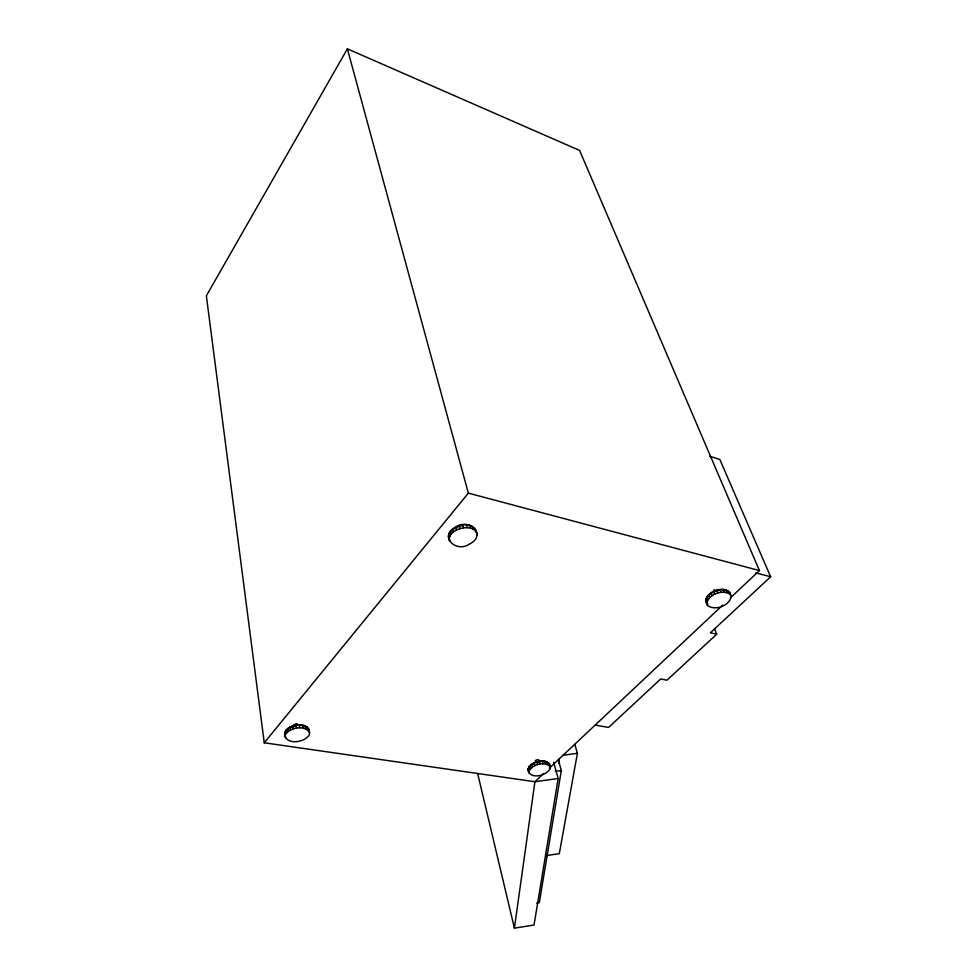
<?xml version="1.0" encoding="UTF-8"?>
<svg xmlns="http://www.w3.org/2000/svg" width="977" height="977" viewBox="0 0 977 977"><rect width="100%" height="100%" fill="white"/><g stroke="black" fill="none" stroke-linecap="round" stroke-linejoin="round"><path stroke-width="1.47" d="M707.421 605.41L705.687 601.099C707.055 591.549 722.052 586.053 729.465 592.062L731.199 596.385C729.636 605.85 714.92 611.236 707.421 605.41L706.725 603.749C708.117 594.199 723.102 588.716 730.54 594.7L731.199 596.385M284.82 732.127C282.988 745.573 304.873 743.399 309.391 734.655C311.345 721.16 289.253 723.236 284.82 732.127L284.991 736.67M553.666 762.341L558.16 778.498L534.028 925.036L514.403 928.15L534.92 781.734L543.81 773.381M558.624 763.086L559.357 758.592M558.429 760.277L561.323 770.548L539.304 902.638L536.703 903.041M574.855 744.535L577.407 753.291L559.296 853.654L546.631 855.547M449.469 541.221C447.93 536.251 452.461 532.086 456.467 530.035L455.722 527.165C468.85 517.468 487.56 535.091 469.632 543.945C456.186 553.629 437.977 535.836 455.954 526.896A13.36 8.329 -14.7 0 1 471.769 526.139M528.044 769.009C531.036 761.059 549.77 756.552 550.393 768.069C547.291 775.897 528.752 780.452 528.044 769.009L528.887 772.978M528.716 771.561C531.964 764.454 544.555 760.802 550.259 766.652M730.527 597.765L759.422 570.58L579.593 150.434L347.385 48.85L206.367 295.823L264.254 742.789L534.92 781.734L558.16 778.498M285.211 734.912C289.68 727.401 305.105 724.348 309.648 732.897M264.254 742.789L468.349 493.129L347.385 48.85M549.367 768.154L722.748 605.081M709.729 456.271L719.841 459.459L770.633 576.784L710.389 632.791L716.678 634.244L714.492 628.614M716.678 634.244L666.949 680.224L660.721 678.966L608.598 727.425L595.201 725.093M454.427 528.679L453.34 529.339A13.373 8.329 -14.7 0 0 451.166 531.415M455.587 527.946L456.137 527.604A13.373 8.329 -14.7 0 1 458.262 526.688M712.343 592.905L711.305 593.479A12.029 6.485 -20.3 0 0 709.082 595.237M713.466 592.282L713.992 591.989A12.029 6.485 -20.3 0 1 716.947 590.865M534.016 763.66L532.221 764.612A10.454 5.093 -14.9 0 0 529.241 767.458M456.467 530.035C462.707 527.079 472.807 525.809 476.739 532.856M555.278 771.39L561.323 770.548M562.837 755.282L577.407 753.291M755.917 572.888L770.633 576.784M468.349 493.129L759.422 570.58M707.861 604.055L705.687 601.099M528.203 770.426L529.107 771.622M448.748 538.351L450.055 540.354M728.012 590.731L729.086 593.381M725.862 589.864L726.937 592.514M723.163 589.51L724.226 592.16M720.098 589.705L721.16 592.355M716.874 590.426L717.936 593.076M713.735 591.622L714.785 594.272M710.877 593.222L711.915 595.86M708.496 595.103L709.546 597.741M729.465 592.062L730.124 593.747M706.774 597.13L707.812 599.78M705.821 599.182L706.847 601.82M550.393 768.069L549.562 764.099M548.695 762.89L549.392 765.431M547.157 761.975L547.853 764.527M545.044 761.413L545.74 763.965M542.504 761.254L543.2 763.806M539.719 761.51L540.415 764.063M477.069 535.164L475.97 529.998M474.712 527.971L475.481 530.841M536.874 762.158L537.558 764.722M472.599 526.371L473.369 529.229M534.163 763.159L534.846 765.712M469.778 525.284L470.548 528.154M531.781 764.441L532.453 766.994M466.444 524.82L467.214 527.69M529.876 765.907L530.56 768.459M528.606 767.47L529.29 770.023M462.817 524.991L463.587 527.861M459.166 525.785L459.911 528.667M452.742 529.021L453.487 531.903M450.434 531.232L451.166 534.101M448.932 533.625L449.664 536.507M448.358 536.055L449.09 538.938M477.741 773.918L514.403 928.15M308.647 728.488L309.074 731.26M307.267 727.083L307.682 729.856M305.166 726.009L305.593 728.781M302.504 725.349L302.919 728.121M299.45 725.142L299.866 727.914M296.226 725.398L296.629 728.183M293.039 726.119L293.442 728.891M290.12 727.23L290.523 730.014M287.678 728.683L288.068 731.455M285.87 730.356L286.261 733.129M285.223 735.534L285.614 738.307M286.554 730.454A11.687 6.192 -9.7 0 1 288.252 728.891L290.548 727.535A11.687 6.192 -9.7 0 1 296.263 725.813M302.162 725.764A11.687 6.192 -9.7 0 1 304.653 726.387M293.759 724.983A2.198 1.172 -9.7 0 1 294.26 724.372M295.762 723.798A2.198 1.172 -9.7 0 1 297.338 723.908M285.272 733.092A11.687 6.192 -9.7 0 1 288.154 728.195L290.45 726.839A11.687 6.192 -9.7 0 1 307.816 728.024M460.497 525.992A13.373 8.329 -14.7 0 1 462.793 525.565M449.591 532.953A13.36 8.329 -14.7 0 1 453.157 528.63M717.948 590.584A12.029 6.485 -20.3 0 1 719.964 590.181M722.833 590.01A12.029 6.485 -20.3 0 1 725.374 590.34M727.389 591.158A12.029 6.485 -20.3 0 1 728.744 592.392M713.576 590.291A2.259 1.233 -20.3 0 1 714.492 589.681M706.31 598.413A12.017 6.497 -20.3 0 1 711.048 592.819L713.735 591.329A12.017 6.497 -20.3 0 1 728.488 591.744M528.875 770.23A10.454 5.093 -14.9 0 1 528.716 768.899M536.996 762.475A10.454 5.093 -14.9 0 1 539.67 761.877M544.653 761.779A10.454 5.093 -14.9 0 1 548.085 763.159M535.213 761.095A1.966 0.965 -14.9 0 1 535.543 760.546M535.872 760.277A1.966 0.965 -14.9 0 1 537.765 759.727A1.966 0.965 -14.9 0 1 539.011 760.228M528.704 769.595A10.454 5.093 -14.9 0 1 532.05 763.99L534.285 762.781A10.454 5.093 -14.9 0 1 544.47 761.144A10.454 5.093 -14.9 0 1 548.854 765.003"/></g></svg>
